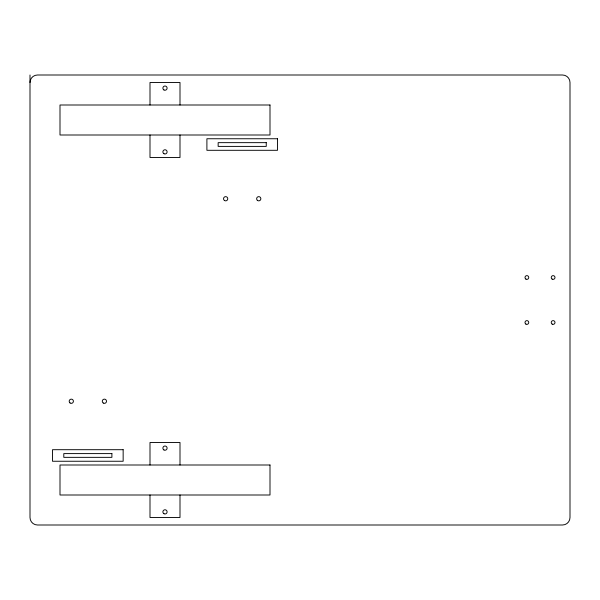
<?xml version="1.0" encoding="UTF-8"?>
<svg xmlns="http://www.w3.org/2000/svg" width="600" height="600" viewBox="0 0 600 600"><rect width="100%" height="100%" fill="white"/><g stroke="black" fill="none" stroke-linecap="round" stroke-linejoin="round"><path stroke-width="0.9" d="M180 105L180 82.5L150 82.5L150 105M180 135L180 157.5L150 157.5L150 135M180 465L180 442.5L150 442.5L150 465M180 495L180 517.5L150 517.5L150 495M30 75L30 517.5A7.5 7.5 0 0 0 37.5 525L562.5 525A7.5 7.5 0 0 0 570 517.5L570 82.5A7.5 7.5 0 0 0 562.5 75L37.5 75A7.5 7.5 0 0 0 30 82.5M270 105L60 105L60 135L270 135L270 105M277.5 138.75L206.903 138.75L206.903 150.3L277.5 150.3L277.5 138.75M266.25 142.65L218.153 142.65L218.153 146.4L266.25 146.4L266.25 142.65M123.15 449.7L52.5 449.7L52.5 461.25L123.15 461.25L123.15 449.7M111.9 453.6L63.795 453.6L63.795 457.35L111.9 457.35L111.9 453.6M270 465L60 465L60 495L270 495L270 465M163.942 89.955A2.107 2.107 0 0 0 167.108 88.125A2.107 2.107 0 0 0 163.942 86.295A2.107 2.107 0 0 0 163.942 89.955M163.942 153.705A2.107 2.107 0 0 0 167.108 151.875A2.107 2.107 0 0 0 163.942 150.045A2.107 2.107 0 0 0 163.942 153.705M163.942 513.705A2.107 2.107 0 0 0 167.108 511.875A2.107 2.107 0 0 0 163.942 510.045A2.107 2.107 0 0 0 163.942 513.705M163.942 449.955A2.107 2.107 0 0 0 167.108 448.125A2.107 2.107 0 0 0 163.942 446.295A2.107 2.107 0 0 0 163.942 449.955M224.423 200.468A2.107 2.107 0 0 0 227.752 198.952A2.107 2.107 0 0 0 224.775 196.83A2.107 2.107 0 0 0 224.423 200.468M257.295 200.28A2.107 2.107 0 0 0 260.798 199.245A2.107 2.107 0 0 0 258.15 196.725A2.107 2.107 0 0 0 257.295 200.28M70.043 402.945A2.107 2.107 0 0 0 73.395 401.498A2.107 2.107 0 0 0 70.463 399.315A2.107 2.107 0 0 0 70.043 402.945M103.29 403.043A2.107 2.107 0 0 0 106.507 401.31A2.107 2.107 0 0 0 103.395 399.39A2.107 2.107 0 0 0 103.29 403.043M525.923 279.112A1.875 1.875 0 0 0 528.75 277.515A1.875 1.875 0 0 0 525.952 275.865A1.875 1.875 0 0 0 525.923 279.112M552.165 279.112A1.875 1.875 0 0 0 555 277.522A1.875 1.875 0 0 0 552.21 275.865A1.875 1.875 0 0 0 552.165 279.112M525.9 324.105A1.875 1.875 0 0 0 528.75 322.538A1.875 1.875 0 0 0 525.975 320.858A1.875 1.875 0 0 0 525.9 324.105M552.188 324.127A1.875 1.875 0 0 0 555 322.5A1.875 1.875 0 0 0 552.188 320.873A1.875 1.875 0 0 0 552.188 324.127"/></g></svg>
